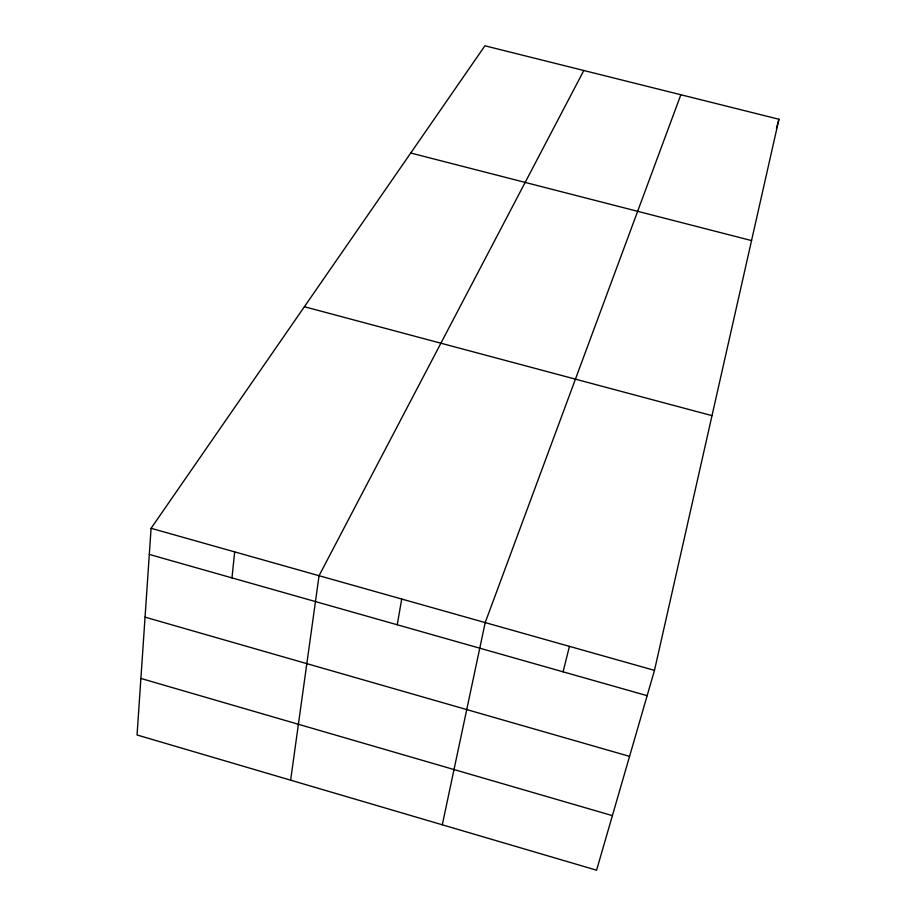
<?xml version="1.0" encoding="UTF-8"?>
<svg xmlns="http://www.w3.org/2000/svg" width="916" height="916" viewBox="0 0 916 916"><rect width="100%" height="100%" fill="white"/><g stroke="black" fill="none" stroke-linecap="round" stroke-linejoin="round"><path stroke-width="1.37" d="M151.083 528.303L137.056 734.987L596.579 870.2L654.482 670.363L778.943 119.252L484.93 45.8L151.083 528.303L654.482 670.363M231.988 577.893L234.668 551.89M290.635 780.169L319.054 575.706L583.813 70.509M397.223 624.769L401.735 599.041M442.291 824.801L485.194 622.594L680.851 94.749M563.065 671.829L569.443 646.364M776.436 128.286L778.943 119.252M410.746 153.018L751.544 240.576M304.387 306.734L712.007 415.646M149.308 554.432L647.154 695.679M145.049 617.144L629.567 756.376M140.892 678.447L612.392 815.629"/></g></svg>
